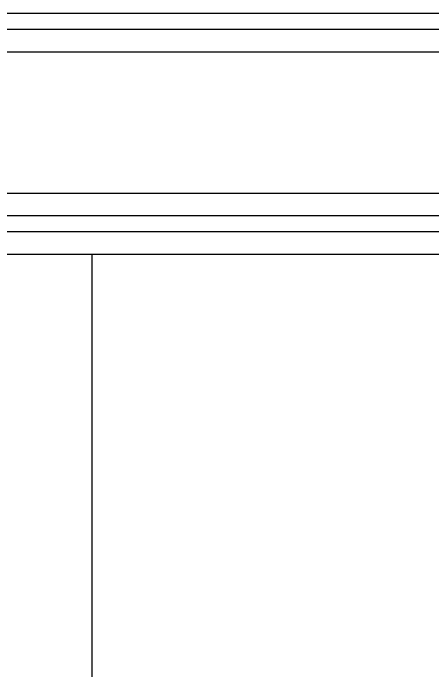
# Model space of a CAD drawing. Extents: x 1247970 to 1725648, y 860327 to 1277876.
# Drawn here: x 1321927 to 1322259, y 1196036 to 1196557 of the extents above; entities that cross this region are included whole.
import ezdxf

# ---------------------------------------------------------------- set-up
doc = ezdxf.new("R2010")
doc.units = 0
doc.header["$LTSCALE"] = 1000
doc.header["$MEASUREMENT"] = 0
doc.layers.get('0').update_dxf_attribs({"color": 254})
doc.layers.add('TK', color=4, linetype='Continuous')

# ---------------------------------------------------------------- blocks, each defined once
blk = doc.blocks.new('A$C7BF01818')
at = {"linetype": 'Continuous'}
for p, q in [((-2095.18, 3067.89), (1692.03, 3067.89)), ((-2095.18, 3055.16), (1692.03, 3055.16)), ((-2130.81, 3037.35), (1727.67, 3037.35)), ((-2130.81, 2925.36), (1727.67, 2925.36)), ((-2129.79, 2907.54), (1692.03, 2907.54)), ((-2129.79, 2894.82), (1692.03, 2894.82)), ((-2286.06, 2877), (1882.92, 2877)), ((1325.53, 2007.96), (1325.53, 2877))]:
    blk.add_line(p, q, dxfattribs=at)

msp = doc.modelspace()

# ---------------------------------------------------------------- block references
at = {"layer": 'TK'}
msp.add_blockref('A$C7BF01818', (1320663.7, 1193489.49), dxfattribs=at)

doc.saveas('drawing.dxf')
